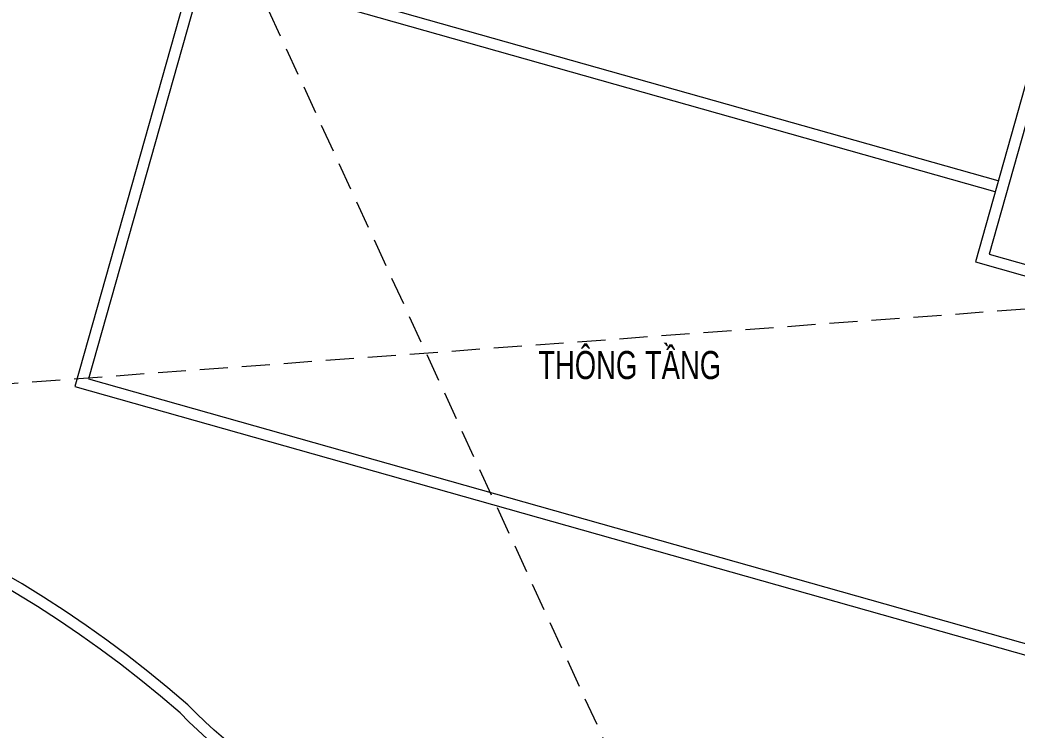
# Model space of a CAD drawing. Header units: millimetres. Extents: x -11451263 to 11578383104, y -507 to 1450429.
# Drawn here: x 12684862 to 12702634, y 1097909 to 1110563 of the extents above; entities that cross this region are included whole.
import ezdxf

# ---------------------------------------------------------------- set-up
doc = ezdxf.new("R2010")
doc.units = ezdxf.units.MM
doc.header["$MEASUREMENT"] = 0
doc.linetypes.add('DASH2-1', pattern=[3, 2, -1])
doc.linetypes.add('HIDDEN', pattern=[0.375, 0.25, -0.125])
doc.layers.get('Defpoints').update_dxf_attribs({"color": 5, "linetype": 'CONTINUOUS', "lineweight": 13})
for name, color, linetype, lineweight in [('KT-Chu viet', 255, 'CONTINUOUS', 20), ('KT-Kich thuoc', 159, 'CONTINUOUS', 18), ('KT-Net cua', 87, 'CONTINUOUS', 9), ('KT-Net manh', 251, 'CONTINUOUS', 13), ('KT-Vat lieu', 250, 'CONTINUOUS', 9)]:
    doc.layers.add(name, color=color, linetype=linetype, lineweight=lineweight)
doc.styles.add('Xref_ST_MBDV Cot vach 30.7.2022$0$Arial', font='arial.ttf', dxfattribs={"width": 0.7})

# ---------------------------------------------------------------- blocks, each defined once
blk = doc.blocks.new('WWW')
at = {"layer": 'Defpoints', "linetype": 'DASH2-1', "lineweight": 13, "ltscale": 1000, "flags": 128}
blk.add_lwpolyline([(11429817, 1022160), (11450185, 1019986), (11488616, 1021167), (11491469, 1024811), (11462656, 1159054), (11457975, 1176931), (11455626, 1177745), (11446686, 1170981), (11423167, 1153070), (11399484, 1135983, 0.684877), (11429817, 1022160)], format="xyb", dxfattribs=at)

msp = doc.modelspace()

# ---------------------------------------------------------------- linework, layer by layer
at = {"layer": 'KT-Net cua', "elevation": 0}
for points in [[(12669830.6, 1142756.1, -0.2928744), (12675287.7, 1141794.5), (12681281.8, 1136844.4, 0.5644826), (12689366, 1139284.7), (12695085.3, 1159688, -0.1237808), (12696854.5, 1162267.1), (12710989.2, 1173749.1, -0.5060665), (12719028.2, 1171190.9), (12724495.6, 1148611.9), (12726466.4, 1140043.2, -0.1334181), (12726322.8, 1137820.8), (12715910.5, 1101099.3), (12715910.5, 1101099.3, -0.2736962), (12693867.3, 1095014.7), (12693867.3, 1095014.7), (12693867.3, 1095014.7), (12693867.3, 1095014.7, -0.1569564), (12687715.7, 1098213.8, 0.3630404), (12661725.1, 1098787.4)], [(12669909.1, 1142572.1, -0.2930793), (12675156.2, 1141643.8), (12681151, 1136693, 0.5640428), (12689559.2, 1139232.9), (12695275.6, 1159626.1, -0.1232834), (12696983.8, 1162114.5), (12711111.1, 1173590.4, -0.5051926), (12718835.9, 1171135.2), (12724301, 1148566), (12726270.9, 1140000.9, -0.1335933), (12726131.8, 1137880.6), (12715731.8, 1101202.2, -0.2732098), (12693910.3, 1095210.3, -0.1573449), (12687852.8, 1098359.6, 0.3634285), (12661583.9, 1098930.6)]]:
    msp.add_lwpolyline(points, format="xyb", dxfattribs=at)
at = {"layer": 'KT-Net manh', "linetype": 'HIDDEN', "ltscale": 2000}
for p, q in [((12686473.9, 1116864.4), (12696690.7, 1094642)), ((12675354.5, 1103400, 0), (12717226.8, 1106474.8))]:
    msp.add_line(p, q, dxfattribs=at)
at = {"layer": 'KT-Vat lieu'}
for points in [[(12702299.5, 1107693.1), (12688014, 1111729.8), (12685838.6, 1104031.2), (12707394.6, 1097940.1), (12709570, 1105638.7), (12706533.7, 1106496.6)], [(12702245.2, 1107500.6), (12688152.1, 1111482.9), (12686085.5, 1104169.3), (12707256.5, 1098187), (12709323.1, 1105500.6), (12706479.4, 1106304.2)]]:
    msp.add_lwpolyline(points, dxfattribs=at)
for points in [[(12703088.5, 1110485.2), (12701892, 1106250.9), (12706126.2, 1105054.5), (12707322.7, 1109288.7)], [(12703226.6, 1110238.3), (12702138.9, 1106389), (12705988.2, 1105301.3), (12707075.8, 1109150.6)]]:
    msp.add_lwpolyline(points, close=True, dxfattribs=at)

# ---------------------------------------------------------------- block references
at = {"layer": 'KT-Kich thuoc'}
msp.add_blockref('WWW', (1260000, 0, 0), dxfattribs=at)

# ---------------------------------------------------------------- texts
at = {"layer": 'KT-Chu viet', "insert": (12695729.3, 1104663.5), "char_height": 500, "width": 3637.011, "attachment_point": 2, "style": 'Xref_ST_MBDV Cot vach 30.7.2022$0$Arial'}
msp.add_mtext('{\\fArial|b0|i0|c163|p34;THÔNG TẦNG}', dxfattribs=at)

doc.saveas('drawing.dxf')
